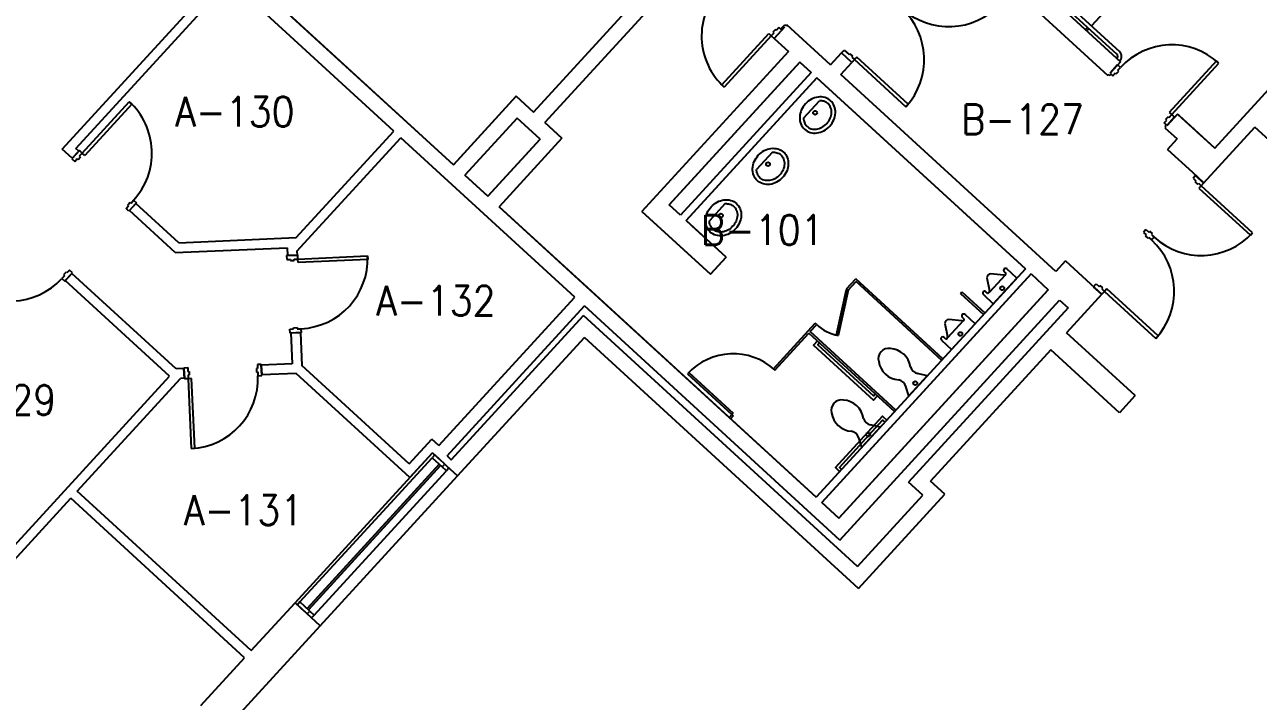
# Model space of a CAD drawing. Header units: inches. Extents: x -2 to 15026, y -1056 to 7065.
# Drawn here: x 2011 to 2648, y 783 to 1132 of the extents above; entities that cross this region are included whole.
import ezdxf
from ezdxf.enums import TextEntityAlignment as Align

# ---------------------------------------------------------------- set-up
doc = ezdxf.new("R2010")
doc.units = ezdxf.units.IN
doc.header["$LTSCALE"] = 48
doc.header["$MEASUREMENT"] = 0
doc.linetypes.add('HIDDEN', pattern=[0.375, 0.25, -0.125])
doc.layers.get('0').update_dxf_attribs({"linetype": 'CONTINUOUS'})
for name, color, linetype in [('A-DOOR', 5, 'CONTINUOUS'), ('A-FLOR-STRS', 4, 'CONTINUOUS'), ('A-FURN', 6, 'CONTINUOUS'), ('A-GLAZ', 1, 'CONTINUOUS'), ('A-GLAZ-DETL', 5, 'CONTINUOUS'), ('A-WALL', 7, 'CONTINUOUS'), ('A-WALL-SILL', 3, 'CONTINUOUS'), ('SP-RMNO', 7, 'CONTINUOUS'), ('SP-ROOM', 7, 'CONTINUOUS'), ('SP-ROOMF', 7, 'CONTINUOUS')]:
    doc.layers.add(name, color=color, linetype=linetype)
doc.styles.add('ROMANS', font='ROMANS', dxfattribs={"width": 0.78})

# ---------------------------------------------------------------- blocks, each defined once
blk = doc.blocks.new('FMGRM1')
at = {"style": 'ROMANS', "width": 0.9}
for tag, p in [('DATA1', (0, -0.2836)), ('DATA2', (0, -0.443)), ('DATA3', (0, -0.6024)), ('DATA4', (0, -0.7618)), ('DATA5', (0, -0.9213))]:
    blk.add_attdef(tag, text='', height=0.1172, dxfattribs=at).set_placement(p, align=Align.CENTER)
at = {"layer": 'SP-RMNO', "style": 'ROMANS', "width": 0.9}
blk.add_attdef('RMNUMB', text='', height=0.16, dxfattribs=at).set_placement((0, 0), align=Align.MIDDLE)

msp = doc.modelspace()

# ---------------------------------------------------------------- linework, layer by layer
at = {"layer": 'A-DOOR', "linetype": 'Continuous'}
for p, q in [((2371.29, 1101.33), (2395.61, 1127.87)), ((2395.61, 1127.87), (2396.9, 1126.69)), ((2398.21, 1128.11), (2396.9, 1126.69)), ((2399.01, 1129.92), (2397.75, 1128.54)), ((2397.75, 1128.54), (2398.21, 1128.11)), ((2398.37, 1125.33), (2402.26, 1129.57)), ((2399.47, 1129.5), (2399.01, 1129.92)), ((2400.78, 1130.92), (2399.47, 1129.5)), ((2402.26, 1129.57), (2400.78, 1130.92)), ((2396.9, 1126.69), (2372.58, 1100.14)), ((2396.9, 1126.69), (2398.37, 1125.33)), ((2433.2, 1117.83), (2434.55, 1119.3)), ((2438.55, 1112.93), (2433.2, 1117.83)), ((2434.55, 1119.3), (2437.09, 1116.98)), ((2437.09, 1116.98), (2437.51, 1117.44)), ((2437.51, 1117.44), (2438.89, 1116.17)), ((2438.89, 1116.17), (2438.47, 1115.71)), ((2438.47, 1115.71), (2439.9, 1114.41)), ((2441.08, 1115.7), (2439.9, 1114.41)), ((2467.62, 1091.37), (2441.08, 1115.7)), ((2439.9, 1114.41), (2438.55, 1112.93)), ((2439.9, 1114.41), (2466.44, 1090.08)), ((2575.74, 1111.67), (2571.85, 1107.43)), ((2577.21, 1110.32), (2575.74, 1111.67)), ((2575.9, 1108.89), (2577.21, 1110.32)), ((2576.36, 1108.47), (2575.9, 1108.89)), ((2626.78, 1113.72), (2602.46, 1087.18)), ((2603.75, 1086), (2628.07, 1112.54)), ((2628.07, 1112.54), (2626.78, 1113.72)), ((2571.85, 1107.43), (2573.33, 1106.08)), ((2573.33, 1106.08), (2574.64, 1107.51)), ((2574.64, 1107.51), (2575.1, 1107.08)), ((2575.1, 1107.08), (2576.36, 1108.47)), ((2372.58, 1100.14), (2371.29, 1101.33)), ((2040.96, 1066.11), (2065.28, 1092.65)), ((2066.57, 1091.47), (2042.25, 1064.93)), ((2065.28, 1092.65), (2066.57, 1091.47)), ((2466.44, 1090.08), (2467.62, 1091.37)), ((2600.72, 1083.61), (2601.98, 1084.99)), ((2601.18, 1083.18), (2600.72, 1083.61)), ((2605.23, 1084.64), (2601.34, 1080.4)), ((2601.98, 1084.99), (2602.44, 1084.57)), ((2602.44, 1084.57), (2603.75, 1086)), ((2602.46, 1087.18), (2603.75, 1086)), ((2603.75, 1086), (2605.23, 1084.64)), ((2599.87, 1081.76), (2601.18, 1083.18)), ((2601.34, 1080.4), (2599.87, 1081.76)), ((2039.49, 1067.46), (2035.6, 1063.22)), ((2038.85, 1062.88), (2040.11, 1064.26)), ((2040.96, 1066.11), (2039.49, 1067.46)), ((2039.65, 1064.68), (2040.96, 1066.11)), ((2040.11, 1064.26), (2039.65, 1064.68)), ((2042.25, 1064.93), (2040.96, 1066.11)), ((2035.6, 1063.22), (2037.08, 1061.87)), ((2037.08, 1061.87), (2038.39, 1063.3)), ((2038.39, 1063.3), (2038.85, 1062.88)), ((2616.09, 1054.65), (2614.74, 1053.18)), ((2614.74, 1053.18), (2616.16, 1051.87)), ((2616.16, 1051.87), (2615.74, 1051.41)), ((2615.74, 1051.41), (2617.12, 1050.14)), ((2620.33, 1050.77), (2616.09, 1054.65)), ((2617.12, 1050.14), (2617.55, 1050.6)), ((2617.55, 1050.6), (2618.98, 1049.29)), ((2618.98, 1049.29), (2617.79, 1048)), ((2617.79, 1048), (2644.34, 1023.68)), ((2618.98, 1049.29), (2620.33, 1050.77)), ((2645.52, 1024.97), (2618.98, 1049.29)), ((2063.62, 1037.55), (2064.93, 1038.98)), ((2064.47, 1039.4), (2065.74, 1040.79)), ((2064.93, 1038.98), (2064.47, 1039.4)), ((2068.98, 1040.44), (2065.09, 1036.2)), ((2065.74, 1040.79), (2066.2, 1040.36)), ((2066.2, 1040.36), (2067.5, 1041.79)), ((2067.5, 1041.79), (2068.98, 1040.44)), ((2065.09, 1036.2), (2063.62, 1037.55)), ((2590.42, 1026.67), (2589.07, 1025.19)), ((2590.42, 1026.67), (2591.85, 1025.36)), ((2589.07, 1025.19), (2590.5, 1023.88)), ((2590.5, 1023.88), (2590.07, 1023.42)), ((2590.07, 1023.42), (2591.46, 1022.16)), ((2591.46, 1022.16), (2591.88, 1022.62)), ((2591.85, 1025.36), (2592.27, 1025.82)), ((2591.88, 1022.62), (2593.31, 1021.31)), ((2592.27, 1025.82), (2593.65, 1024.55)), ((2593.65, 1024.55), (2593.23, 1024.09)), ((2593.23, 1024.09), (2594.66, 1022.78)), ((2593.31, 1021.31), (2594.66, 1022.78)), ((2644.34, 1023.68), (2645.52, 1024.97)), ((2152.32, 1013.45), (2146.57, 1013.2)), ((2146.57, 1013.2), (2146.66, 1011.2)), ((2152.4, 1011.45), (2152.32, 1013.45)), ((2146.66, 1011.2), (2148.59, 1011.28)), ((2148.59, 1011.28), (2148.62, 1010.66)), ((2148.62, 1010.66), (2150.5, 1010.74)), ((2150.47, 1011.36), (2152.4, 1011.45)), ((2150.5, 1010.74), (2150.47, 1011.36)), ((2152.4, 1011.45), (2188.37, 1013.02)), ((2152.48, 1009.7), (2152.4, 1011.45)), ((2188.45, 1011.27), (2152.48, 1009.7)), ((2188.37, 1013.02), (2188.45, 1011.27)), ((2031.83, 1002.85), (2030.52, 1001.43)), ((2030.52, 1001.43), (2031.99, 1000.07)), ((2032.63, 1004.66), (2031.36, 1003.28)), ((2031.36, 1003.28), (2031.83, 1002.85)), ((2031.99, 1000.07), (2035.88, 1004.31)), ((2033.09, 1004.24), (2032.63, 1004.66)), ((2034.4, 1005.66), (2033.09, 1004.24)), ((2035.88, 1004.31), (2034.4, 1005.66)), ((2435.58, 995.53), (2430.39, 972.1)), ((2436.56, 995.32), (2431.37, 971.88)), ((2435.58, 995.53), (2436.56, 995.32)), ((2563.39, 997.17), (2564.74, 998.65)), ((2567.63, 993.29), (2563.39, 997.17)), ((2564.74, 998.65), (2566.17, 997.34)), ((2566.17, 997.34), (2566.59, 997.8)), ((2566.59, 997.8), (2567.98, 996.53)), ((2567.98, 996.53), (2567.55, 996.07)), ((2567.55, 996.07), (2568.98, 994.76)), ((2568.98, 994.76), (2567.63, 993.29)), ((2570.16, 996.05), (2568.98, 994.76)), ((2568.98, 994.76), (2595.53, 970.44)), ((2596.71, 971.73), (2570.16, 996.05)), ((2148.23, 975.23), (2150.16, 975.32)), ((2148.32, 973.23), (2148.23, 975.23)), ((2150.14, 975.94), (2152.01, 976.02)), ((2150.16, 975.32), (2150.14, 975.94)), ((2152.01, 976.02), (2152.04, 975.4)), ((2152.04, 975.4), (2153.97, 975.48)), ((2153.97, 975.48), (2154.06, 973.48)), ((2154.06, 973.48), (2148.32, 973.23)), ((2595.53, 970.44), (2596.71, 971.73)), ((2133.46, 957.02), (2131.46, 956.93)), ((2131.46, 956.93), (2131.54, 954.99)), ((2133.71, 951.27), (2133.46, 957.02)), ((2093.49, 955.27), (2095.49, 955.36)), ((2093.74, 949.53), (2093.49, 955.27)), ((2095.74, 949.61), (2093.74, 949.53)), ((2095.49, 955.36), (2095.58, 953.42)), ((2095.58, 953.42), (2096.2, 953.45)), ((2096.28, 951.58), (2095.66, 951.55)), ((2095.66, 951.55), (2095.74, 949.61)), ((2097.49, 949.69), (2095.74, 949.61)), ((2095.74, 949.61), (2097.31, 913.65)), ((2096.2, 953.45), (2096.28, 951.58)), ((2099.06, 913.72), (2097.49, 949.69)), ((2131.54, 954.99), (2130.92, 954.97)), ((2130.92, 954.97), (2131, 953.09)), ((2131, 953.09), (2131.62, 953.12)), ((2131.62, 953.12), (2131.71, 951.18)), ((2131.71, 951.18), (2133.71, 951.27)), ((2353.6, 952.14), (2376.46, 931.2)), ((2354.28, 952.88), (2377.13, 931.94)), ((2376.46, 931.2), (2377.13, 931.94)), ((2097.31, 913.65), (2099.06, 913.72))]:
    msp.add_line(p, q, dxfattribs=at)
for centre, radius, start, end in [((2488.54, 1167.46), 36, 227.50001, 317.50001), ((2439.9, 1114.4), 36, 317.5, 47.49999), ((2568.98, 994.76), 36, 317.5, 47.49999), ((2618.98, 1049.29), 36, 227.50001, 317.50001), ((2377.2, 930.52), 32, 47.50366, 137.5)]:
    msp.add_arc(centre, radius, start, end, dxfattribs=at)
for centre, major_axis, ratio, start_param, end_param in [((2396.9, 1126.69), (-25.46, 25.46), 1, 0.043633, 1.61443), ((2603.75, 1086), (-25.46, 25.46), 1, -1.527163, 0.043633), ((2040.96, 1066.11), (25.46, 25.46), 1, 4.756022, 6.326819), ((2152.4, 1011.45), (25.46, 25.46), 1, 3.970624, 5.54142), ((2003.97, 1025.75), (25.46, 25.46), 1, 3.185226, 4.756022), ((2436.56, 995.33), (0, 24.02), 0.999688, 2.399828, 2.923426), ((2095.74, 949.61), (25.46, 25.46), 1, 3.970624, 5.54142)]:
    msp.add_ellipse(centre, major_axis=major_axis, ratio=ratio, start_param=start_param, end_param=end_param, dxfattribs=at)
msp.add_point((2594.29, 1023.12), dxfattribs=at)
at = {"layer": 'A-FLOR-STRS', "linetype": 'Continuous'}
for p, q in [((2483.04, 1204.41), (2576.67, 1118.61)), ((2481.69, 1202.94), (2575.32, 1117.14)), ((2599.79, 1172.7), (2562.3, 1131.78)), ((2560.94, 1130.31), (2559.93, 1129.2))]:
    msp.add_line(p, q, dxfattribs=at)
at = {"layer": 'A-FLOR-STRS', "linetype": 'HIDDEN'}
msp.add_line((2560.21, 1130.98), (2559.19, 1129.88), dxfattribs=at)
at = {"layer": 'A-FLOR-STRS', "linetype": 'Continuous'}
for radius, end in [(1.5, 47.5), (3.5, 47.50091)]:
    msp.add_arc((2574.31, 1116.03), radius, 317.5, end, dxfattribs=at)
at = {"layer": 'A-FURN', "linetype": 'Continuous'}
for p, q in [((2413.57, 1084.2), (2421.76, 1093.13)), ((2397.44, 1066.59), (2389.25, 1057.66)), ((2373.12, 1040.05), (2364.93, 1031.11)), ((2508.17, 1001.67), (2509.52, 995)), ((2517.66, 1003.14), (2509.55, 994.3)), ((2516.95, 1003.11), (2510.2, 1003.88)), ((2511.58, 988.37), (2523.74, 1001.64)), ((2517.23, 1004.89), (2517.97, 1004.22)), ((2523.74, 1001.64), (2518.58, 1006.37)), ((2508.51, 993.9), (2507.77, 994.57)), ((2506.42, 993.1), (2511.58, 988.37)), ((2495.61, 981.3), (2496.35, 980.62)), ((2502.12, 978.05), (2496.96, 982.77)), ((2486.55, 978.07), (2487.9, 971.41)), ((2496.04, 979.55), (2487.93, 970.7)), ((2495.33, 979.52), (2488.58, 980.29)), ((2489.96, 964.77), (2502.12, 978.05)), ((2484.8, 969.5), (2489.96, 964.77)), ((2486.89, 970.3), (2486.15, 970.98)), ((2468, 940.81), (2477.46, 951.13)), ((2477.46, 951.13), (2472.46, 952.33)), ((2468, 940.81), (2466.38, 945.7)), ((2453.14, 924.59), (2443.68, 914.27)), ((2453.14, 924.59), (2448.14, 925.79)), ((2443.68, 914.27), (2442.05, 919.15))]:
    msp.add_line(p, q, dxfattribs=at)
for points in [[(2414.03, 1078.43, 0.115836), (2416.94, 1076.8, 0.104065), (2420.54, 1076.54, 0.09084), (2423.99, 1077.66, 0.083285), (2427.06, 1080.06, 0.083285), (2429.18, 1083.33, 0.09084), (2430, 1086.86, 0.104065), (2429.42, 1090.42, 0.115836), (2427.55, 1093.18, 0.115836), (2424.64, 1094.81, 0.104065), (2421.05, 1095.07, 0.09084), (2417.59, 1093.94, 0.083285), (2414.52, 1091.55, 0.083285), (2412.4, 1088.28, 0.09084), (2411.58, 1084.74, 0.104065), (2412.16, 1081.18, 0.115836), (2414.03, 1078.43)], [(2415.39, 1079.9, 0.115836), (2417.49, 1078.72, 0.104065), (2420.27, 1078.52, 0.09084), (2423.03, 1079.42, 0.083285), (2425.58, 1081.41, 0.083285), (2427.34, 1084.12, 0.09084), (2428, 1086.96, 0.104065), (2427.56, 1089.7, 0.115836), (2426.2, 1091.7, 0.115836), (2424.09, 1092.88, 0.087296), (2421.76, 1093.13)], [(2413.57, 1084.2, 0.087296), (2414.02, 1081.9, 0.115836), (2415.39, 1079.9)], [(2403.23, 1066.63, -0.115836), (2405.1, 1063.88, -0.104065), (2405.68, 1060.32, -0.09084), (2404.86, 1056.79, -0.083285), (2402.74, 1053.52, -0.083285), (2399.67, 1051.12, -0.09084), (2396.21, 1049.99, -0.104065), (2392.62, 1050.26, -0.115836), (2389.71, 1051.89, -0.115836), (2387.84, 1054.64, -0.104065), (2387.26, 1058.2, -0.09084), (2388.08, 1061.74, -0.083285), (2390.2, 1065, -0.083285), (2393.27, 1067.4, -0.09084), (2396.73, 1068.53, -0.104065), (2400.32, 1068.26, -0.115836), (2403.23, 1066.63)], [(2401.87, 1065.16, -0.115836), (2403.24, 1063.16, -0.104065), (2403.68, 1060.42, -0.09084), (2403.02, 1057.58, -0.083285), (2401.26, 1054.87, -0.083285), (2398.71, 1052.88, -0.09084), (2395.95, 1051.98, -0.104065), (2393.17, 1052.18, -0.115836), (2391.06, 1053.36, -0.115836), (2389.7, 1055.36, -0.087296), (2389.25, 1057.66)], [(2397.44, 1066.59, -0.087296), (2399.77, 1066.34, -0.115836), (2401.87, 1065.16)], [(2378.9, 1040.09, -0.115836), (2380.78, 1037.34, -0.104065), (2381.36, 1033.78, -0.09084), (2380.53, 1030.24, -0.083285), (2378.42, 1026.98, -0.083285), (2375.35, 1024.58, -0.09084), (2371.89, 1023.45, -0.104065), (2368.3, 1023.72, -0.115836), (2365.39, 1025.35, -0.115836), (2363.52, 1028.1, -0.104065), (2362.94, 1031.66, -0.09084), (2363.76, 1035.19, -0.083285), (2365.88, 1038.46, -0.083285), (2368.95, 1040.86, -0.09084), (2372.4, 1041.98, -0.104065), (2376, 1041.72, -0.115836), (2378.9, 1040.09)], [(2373.12, 1040.05, -0.087296), (2375.44, 1039.8, -0.115836), (2377.55, 1038.62)], [(2377.55, 1038.62, -0.115836), (2378.91, 1036.62, -0.104065), (2379.36, 1033.87, -0.09084), (2378.7, 1031.04, -0.083285), (2376.94, 1028.33, -0.083285), (2374.39, 1026.34, -0.09084), (2371.62, 1025.43, -0.104065), (2368.85, 1025.64, -0.115836), (2366.74, 1026.82, -0.115836), (2365.38, 1028.82, -0.087296), (2364.93, 1031.11)]]:
    msp.add_lwpolyline(points, format="xyb", dxfattribs=at)
for points in [[(2420.76, 969.18), (2418.73, 966.97), (2449.7, 938.6), (2451.72, 940.81)], [(2421.87, 968.17), (2420.85, 967.07), (2449.61, 940.72), (2450.62, 941.82)], [(2432.2, 901.74), (2429.99, 903.77), (2454.31, 930.31), (2456.52, 928.28)], [(2433.21, 902.84), (2432.1, 903.86), (2454.4, 928.19), (2455.51, 927.17)]]:
    msp.add_lwpolyline(points, dxfattribs=at)
for centre in [(2419.52, 1086.97), (2395.2, 1060.43), (2370.88, 1033.88), (2516.19, 996.35), (2494.57, 972.76), (2471.26, 947.33), (2446.94, 920.78)]:
    msp.add_circle(centre, 1, dxfattribs=at)
for centre, radius, start, end in [((2510.66, 1001.42), 2.5, 100.6301, 174.3699), ((2517.9, 1005.63), 1, 47.5, 227.5), ((2517.28, 1003.83), 0.791, 245.93495, 29.06505), ((2507.1, 993.83), 1, 47.5, 227.5), ((2508.83, 994.62), 0.791, 245.93495, 29.06505), ((2496.29, 982.04), 1, 47.5, 227.5), ((2489.04, 977.83), 2.5, 100.6301, 174.3699), ((2495.66, 980.24), 0.791, 245.93495, 29.06505), ((2485.48, 970.24), 1, 47.5, 227.5), ((2487.21, 971.02), 0.791, 245.93495, 29.06505), ((2457.47, 959.96), 5.3, 79.39079, 195.60921), ((2457.83, 954.14), 11.05, 8.19235, 86.80765), ((2463.31, 960.11), 11.05, 188.19235, 266.80765), ((2473.65, 957.34), 5.15, 198.4454, 256.5546), ((2461.49, 944.07), 5.15, 18.4454, 76.5546), ((2433.15, 933.42), 5.3, 79.39079, 195.60921), ((2433.51, 927.59), 11.05, 8.19235, 86.80765), ((2438.98, 933.57), 11.05, 188.19235, 266.80765), ((2449.33, 930.8), 5.15, 198.4454, 256.5546), ((2437.17, 917.53), 5.15, 18.4454, 76.5546)]:
    msp.add_arc(centre, radius, start, end, dxfattribs=at)
at = {"layer": 'A-GLAZ', "linetype": 'Continuous'}
for p, q in [((2153.44, 834.36), (2221.68, 908.82)), ((2225.36, 905.45), (2157.13, 830.98)), ((2226.1, 904.77), (2157.87, 830.31)), ((2160.82, 827.6), (2229.05, 902.07))]:
    msp.add_line(p, q, dxfattribs=at)
at = {"layer": 'A-GLAZ-DETL', "linetype": 'Continuous'}
for p, q in [((2223.03, 910.3), (2221.68, 908.82)), ((2221.68, 908.82), (2226.84, 904.1)), ((2228.19, 905.57), (2223.03, 910.3)), ((2226.84, 904.1), (2228.19, 905.57)), ((2226.84, 904.1), (2228.19, 905.57)), ((2228.19, 905.57), (2230.4, 903.54)), ((2229.05, 902.07), (2226.84, 904.1)), ((2230.4, 903.54), (2229.05, 902.07)), ((2153.44, 834.36), (2152.09, 832.89)), ((2153.44, 834.36), (2152.09, 832.89)), ((2152.09, 832.89), (2157.25, 828.16)), ((2152.09, 832.89), (2157.25, 828.16)), ((2158.6, 829.63), (2153.44, 834.36)), ((2158.6, 829.63), (2153.44, 834.36)), ((2157.25, 828.16), (2158.6, 829.63)), ((2157.25, 828.16), (2158.6, 829.63)), ((2157.25, 828.16), (2158.6, 829.63)), ((2157.25, 828.16), (2158.6, 829.63)), ((2158.6, 829.63), (2160.82, 827.6)), ((2158.6, 829.63), (2160.82, 827.6)), ((2159.47, 826.13), (2157.25, 828.16)), ((2159.47, 826.13), (2157.25, 828.16)), ((2160.82, 827.6), (2159.47, 826.13)), ((2160.82, 827.6), (2159.47, 826.13))]:
    msp.add_line(p, q, dxfattribs=at)
at = {"layer": 'A-WALL', "linetype": 'Continuous'}
for p, q in [((2440.86, 1238.31), (2577.26, 1113.33)), ((2577.26, 1113.33), (2440.86, 1238.31)), ((2232.77, 1060.07), (2067.62, 1211.4)), ((2067.62, 1211.4), (2232.77, 1060.07)), ((2495.55, 1175.14), (2570.75, 1106.23)), ((2349.71, 1169.92), (2274.05, 1087.35)), ((2274.05, 1087.35), (2349.71, 1169.92)), ((2355.61, 1164.52), (2279.94, 1081.94)), ((2355.61, 1164.52), (2279.94, 1081.94)), ((2030.7, 1068.23), (2113.46, 1158.55)), ((2037.76, 1068.54), (2117.14, 1155.17)), ((2201.93, 1077.48), (2117.14, 1155.17)), ((2201.93, 1077.48), (2117.14, 1155.17)), ((2398.37, 1125.33), (2403.78, 1131.23)), ((2403.78, 1131.23), (2398.37, 1125.33)), ((2401.7, 1130.08), (2403.81, 1132.38)), ((2403.78, 1131.23), (2403.78, 1131.23)), ((2404.37, 1131.88), (2403.81, 1132.38)), ((2404.37, 1131.88), (2404.87, 1132.43)), ((2427.55, 1111.66), (2404.87, 1132.43)), ((2398.37, 1125.33), (2405.74, 1118.58)), ((2398.37, 1125.33), (2405.74, 1118.58)), ((2625.92, 1068.74), (2675.07, 1122.37)), ((2405.74, 1118.58), (2330.08, 1036)), ((2405.74, 1118.58), (2330.08, 1036)), ((2405.74, 1118.58), (2405.74, 1118.58)), ((2427.55, 1111.66), (2433.2, 1117.83)), ((2411.64, 1113.17), (2344.08, 1039.45)), ((2344.08, 1039.45), (2411.64, 1113.17)), ((2417.54, 1107.77), (2411.64, 1113.17)), ((2411.64, 1113.17), (2417.54, 1107.77)), ((2432.89, 1106.76), (2438.55, 1112.93)), ((2577.26, 1113.33), (2571.85, 1107.43)), ((2417.54, 1107.77), (2349.98, 1034.04)), ((2417.54, 1107.77), (2349.98, 1034.04)), ((2420.49, 1105.07), (2352.93, 1031.34)), ((2352.93, 1031.34), (2420.49, 1105.07)), ((2528.13, 1006.43), (2420.49, 1105.07)), ((2420.49, 1105.07), (2528.13, 1006.43)), ((2543.85, 1005.08), (2432.89, 1106.76)), ((2571.26, 1106.78), (2570.75, 1106.23)), ((2571.26, 1106.78), (2571.81, 1106.28)), ((2572.4, 1106.92), (2571.81, 1106.28)), ((2265.2, 1095.46), (2232.77, 1060.07)), ((2232.77, 1060.07), (2265.2, 1095.46)), ((2274.05, 1087.35), (2265.2, 1095.46)), ((2265.2, 1095.46), (2274.05, 1087.35)), ((2265.2, 1095.46), (2265.2, 1095.46)), ((2265.69, 1084.15), (2238.67, 1054.66)), ((2265.69, 1084.15), (2238.67, 1054.66)), ((2277.49, 1073.34), (2265.69, 1084.15)), ((2277.49, 1073.34), (2265.69, 1084.15)), ((2601.33, 1080.42), (2606.75, 1086.3)), ((2606.75, 1086.3), (2601.34, 1080.4)), ((2607.46, 1085.65), (2606.75, 1086.3)), ((2606.75, 1086.3), (2625.92, 1068.74)), ((2607.82, 1085.32), (2607.47, 1085.65)), ((2615.26, 1078.5), (2607.82, 1085.32)), ((2151.55, 1022.49), (2201.93, 1077.48)), ((2288.79, 1073.84), (2279.94, 1081.94)), ((2279.94, 1081.94), (2288.79, 1073.84)), ((2600.79, 1080.91), (2600.2, 1080.27)), ((2600.2, 1080.27), (2600.75, 1079.76)), ((2600.75, 1079.76), (2600.25, 1079.21)), ((2600.25, 1079.21), (2606.51, 1073.46)), ((2601.34, 1080.4), (2601.33, 1080.42)), ((2615.61, 1078.18), (2615.26, 1078.5)), ((2625.92, 1068.74), (2615.62, 1078.18)), ((2620.33, 1050.8), (2646.68, 1079.55)), ((2682.07, 1047.13), (2646.68, 1079.55)), ((2151.85, 1015.43), (2205.62, 1074.1)), ((2295.47, 991.76), (2205.62, 1074.1)), ((2295.47, 991.76), (2205.62, 1074.1)), ((2277.49, 1073.34), (2250.46, 1043.85)), ((2250.46, 1043.85), (2277.49, 1073.34)), ((2288.79, 1073.84), (2256.36, 1038.45)), ((2288.79, 1073.84), (2256.36, 1038.45)), ((2601.53, 1068.03), (2606.51, 1073.46)), ((2621.95, 1072.37), (2617.07, 1076.85)), ((2035.86, 1063.5), (2030.7, 1068.23)), ((2035.86, 1063.5), (2039.23, 1067.19)), ((2039.23, 1067.19), (2037.76, 1068.54)), ((2601.53, 1068.03), (2614.43, 1056.21)), ((2250.46, 1043.85), (2238.67, 1054.66)), ((2238.67, 1054.66), (2250.46, 1043.85)), ((2620.33, 1050.8), (2614.43, 1056.21)), ((2065.35, 1036.48), (2068.73, 1040.16)), ((2090.9, 1019.84), (2068.73, 1040.16)), ((2349.98, 1034.04), (2344.08, 1039.45)), ((2349.98, 1034.04), (2344.08, 1039.45)), ((2089.05, 1014.76), (2065.35, 1036.48)), ((2302.07, 996.56), (2256.36, 1038.45)), ((2256.36, 1038.45), (2420.04, 888.47)), ((2365.47, 1003.58), (2330.08, 1036)), ((2330.08, 1036), (2365.47, 1003.58)), ((2355.88, 1028.64), (2352.93, 1031.34)), ((2373.57, 1012.42), (2352.93, 1031.34)), ((2373.57, 1012.42), (2355.88, 1028.64)), ((2090.9, 1019.84), (2151.55, 1022.49)), ((2089.05, 1014.76), (2146.77, 1017.28)), ((2146.77, 1017.28), (2146.95, 1013.21)), ((2146.95, 1013.21), (2151.94, 1013.43)), ((2151.85, 1015.43), (2151.94, 1013.43)), ((2373.57, 1012.42), (2365.47, 1003.58)), ((2365.47, 1003.58), (2373.57, 1012.42)), ((2548.83, 1010.52), (2543.85, 1005.08)), ((2548.83, 1010.52), (2561.73, 998.69)), ((2032.24, 1000.35), (2035.62, 1004.04)), ((2089.44, 954.72), (2035.62, 1004.04)), ((2528.13, 1006.43), (2420.04, 888.47)), ((2528.13, 1006.43), (2420.04, 888.47)), ((2531.08, 1003.73), (2422.99, 885.76)), ((2422.99, 885.76), (2531.08, 1003.73)), ((2435.82, 995.99), (2440.59, 1001.2)), ((2485.57, 959.98), (2440.59, 1001.2)), ((2531.08, 1003.73), (2539.93, 995.62)), ((2531.08, 1003.73), (2539.93, 995.62)), ((2086.06, 951.03), (2032.24, 1000.35)), ((2420.04, 888.47), (2302.07, 996.56)), ((2431.83, 877.66), (2539.93, 995.62)), ((2539.93, 995.62), (2431.83, 877.66)), ((2436.56, 995.32), (2435.82, 995.99)), ((2436.56, 995.32), (2440.65, 999.78)), ((2484.89, 959.24), (2440.65, 999.78)), ((2494.65, 993.71), (2495.32, 994.45)), ((2495.32, 994.45), (2507.19, 983.58)), ((2561.73, 998.69), (2567.63, 993.29)), ((2225.22, 915.09), (2295.47, 991.76)), ((2432.33, 866.35), (2545.83, 990.22)), ((2437.75, 872.24), (2545.83, 990.22)), ((2494.65, 993.71), (2506.51, 982.84)), ((2545.83, 990.22), (2550.25, 986.16)), ((2545.83, 990.22), (2550.25, 986.16)), ((2567.63, 993.29), (2549.39, 973.39)), ((2229.42, 909.87), (2300.36, 987.28)), ((2231.54, 907.75), (2299.86, 982.31)), ((2441.42, 852.6), (2299.86, 982.31)), ((2432.33, 866.35), (2300.36, 987.28)), ((2432.33, 866.35), (2300.36, 987.28)), ((2550.25, 986.16), (2467.83, 896.22)), ((2398.08, 954.79), (2419.61, 978.3)), ((2417.01, 973.98), (2420.34, 977.62)), ((2420.34, 977.62), (2419.61, 978.3)), ((2148.69, 973.25), (2153.69, 973.47)), ((2148.69, 973.25), (2149.39, 957.34)), ((2153.69, 973.47), (2154.42, 956.55)), ((2234.83, 899.49), (2300.36, 971.01)), ((2441.92, 841.29), (2300.36, 971.01)), ((2398.81, 954.12), (2416.33, 973.24)), ((2460.57, 932.7), (2416.33, 973.24)), ((2461.25, 933.44), (2417.01, 973.98)), ((2584.78, 940.96), (2549.39, 973.39)), ((2541.29, 964.54), (2479.13, 896.71)), ((2576.68, 932.11), (2541.29, 964.54)), ((2149.39, 957.34), (2133.47, 956.64)), ((2133.47, 956.64), (2133.69, 951.65)), ((2209.87, 905.74), (2154.42, 956.55)), ((1992.16, 848.55), (2086.06, 951.03)), ((2038.41, 891.62), (2091.73, 949.81)), ((2093.51, 954.9), (2089.44, 954.72)), ((2093.73, 949.9), (2091.73, 949.81)), ((2093.51, 954.9), (2093.73, 949.9)), ((2151.52, 952.42), (2133.69, 951.65)), ((2210.18, 898.68), (2151.52, 952.42)), ((2584.78, 940.96), (2576.68, 932.11)), ((2376.46, 931.2), (2375.06, 929.68)), ((2377.19, 930.52), (2375.8, 929)), ((2376.46, 931.2), (2377.19, 930.52)), ((2209.87, 905.74), (2221.53, 918.47)), ((2225.22, 915.09), (2221.53, 918.47)), ((2210.18, 898.68), (2221.83, 911.4)), ((2226.72, 906.92), (2221.83, 911.4)), ((2228.93, 904.89), (2234.83, 899.49)), ((2229.42, 909.87), (2231.54, 907.75)), ((2475.2, 889.46), (2467.83, 896.22)), ((2486.5, 889.95), (2479.13, 896.71)), ((1992.47, 841.49), (2035.03, 887.94)), ((2124.88, 805.6), (2035.03, 887.94)), ((2128.26, 809.28), (2038.41, 891.62)), ((2431.83, 877.66), (2422.99, 885.76)), ((2422.99, 885.76), (2431.83, 877.66)), ((2441.42, 852.6), (2475.2, 889.46)), ((2441.92, 841.29), (2486.5, 889.95)), ((2437.75, 872.24), (2432.33, 866.35)), ((2437.73, 872.25), (2437.75, 872.24)), ((2128.26, 809.28), (2150.89, 833.98)), ((2150.89, 833.98), (2155.78, 829.51)), ((2163.89, 822.08), (2152.09, 832.89)), ((2115.25, 768.99), (2163.89, 822.08)), ((2102.25, 780.9), (2124.88, 805.6))]:
    msp.add_line(p, q, dxfattribs=at)
for centre, start, end in [((2607.79, 1085.99), 227.09235, 227.50001), ((2615.93, 1078.53), 227.50006, 227.90771)]:
    msp.add_arc(centre, 0.474, start, end, dxfattribs=at)
at = {"layer": 'A-WALL-SILL', "linetype": 'Continuous'}
for p, q in [((2150.89, 833.98), (2221.83, 911.4)), ((2163.89, 822.08), (2234.83, 899.49))]:
    msp.add_line(p, q, dxfattribs=at)

# ---------------------------------------------------------------- block references
at = {"layer": 'SP-ROOM', "linetype": 'Continuous'}
ref = msp.add_blockref('FMGRM1', (2119.84, 1087.51), dxfattribs=dict(at, xscale=96, yscale=96, zscale=96))
ref.add_attrib('RMNUMB', 'A-130', dxfattribs={"layer": 'SP-RMNO', "height": 15.36, "style": 'ROMANS', "width": 0.9}).set_placement((2119.84, 1087.51), align=Align.MIDDLE)
ref = msp.add_blockref('FMGRM1', (2223.66, 989.92), dxfattribs=dict(at, xscale=96, yscale=96, zscale=96))
ref.add_attrib('RMNUMB', 'A-132', dxfattribs={"layer": 'SP-RMNO', "height": 15.36, "style": 'ROMANS', "width": 0.9}).set_placement((2223.66, 989.92), align=Align.MIDDLE)
ref = msp.add_blockref('FMGRM1', (1996.72, 938.64), dxfattribs=dict(at, xscale=96, yscale=96, zscale=96))
ref.add_attrib('RMNUMB', 'A-129', dxfattribs={"layer": 'SP-RMNO', "height": 15.36, "style": 'ROMANS', "width": 0.9}).set_placement((1996.72, 938.64), align=Align.MIDDLE)
ref = msp.add_blockref('FMGRM1', (2124.29, 881.78), dxfattribs=dict(at, xscale=96, yscale=96, zscale=96))
ref.add_attrib('RMNUMB', 'A-131', dxfattribs={"layer": 'SP-RMNO', "height": 15.36, "style": 'ROMANS', "width": 0.9}).set_placement((2124.29, 881.78), align=Align.MIDDLE)
at = {"layer": 'SP-ROOMF', "linetype": 'Continuous'}
ref = msp.add_blockref('FMGRM1', (2526.7, 1083.6), dxfattribs=dict(at, xscale=96, yscale=96, zscale=96))
ref.add_attrib('RMNUMB', 'B-127', dxfattribs={"layer": 'SP-RMNO', "height": 15.36, "style": 'ROMANS', "width": 0.9}).set_placement((2526.7, 1083.6), align=Align.MIDDLE)
ref = msp.add_blockref('FMGRM1', (2392.25, 1026.49), dxfattribs=dict(at, xscale=96, yscale=96, zscale=96))
ref.add_attrib('RMNUMB', 'B-101', dxfattribs={"layer": 'SP-RMNO', "height": 15.36, "style": 'ROMANS', "width": 0.9}).set_placement((2392.25, 1026.49), align=Align.MIDDLE)

doc.saveas('drawing.dxf')
